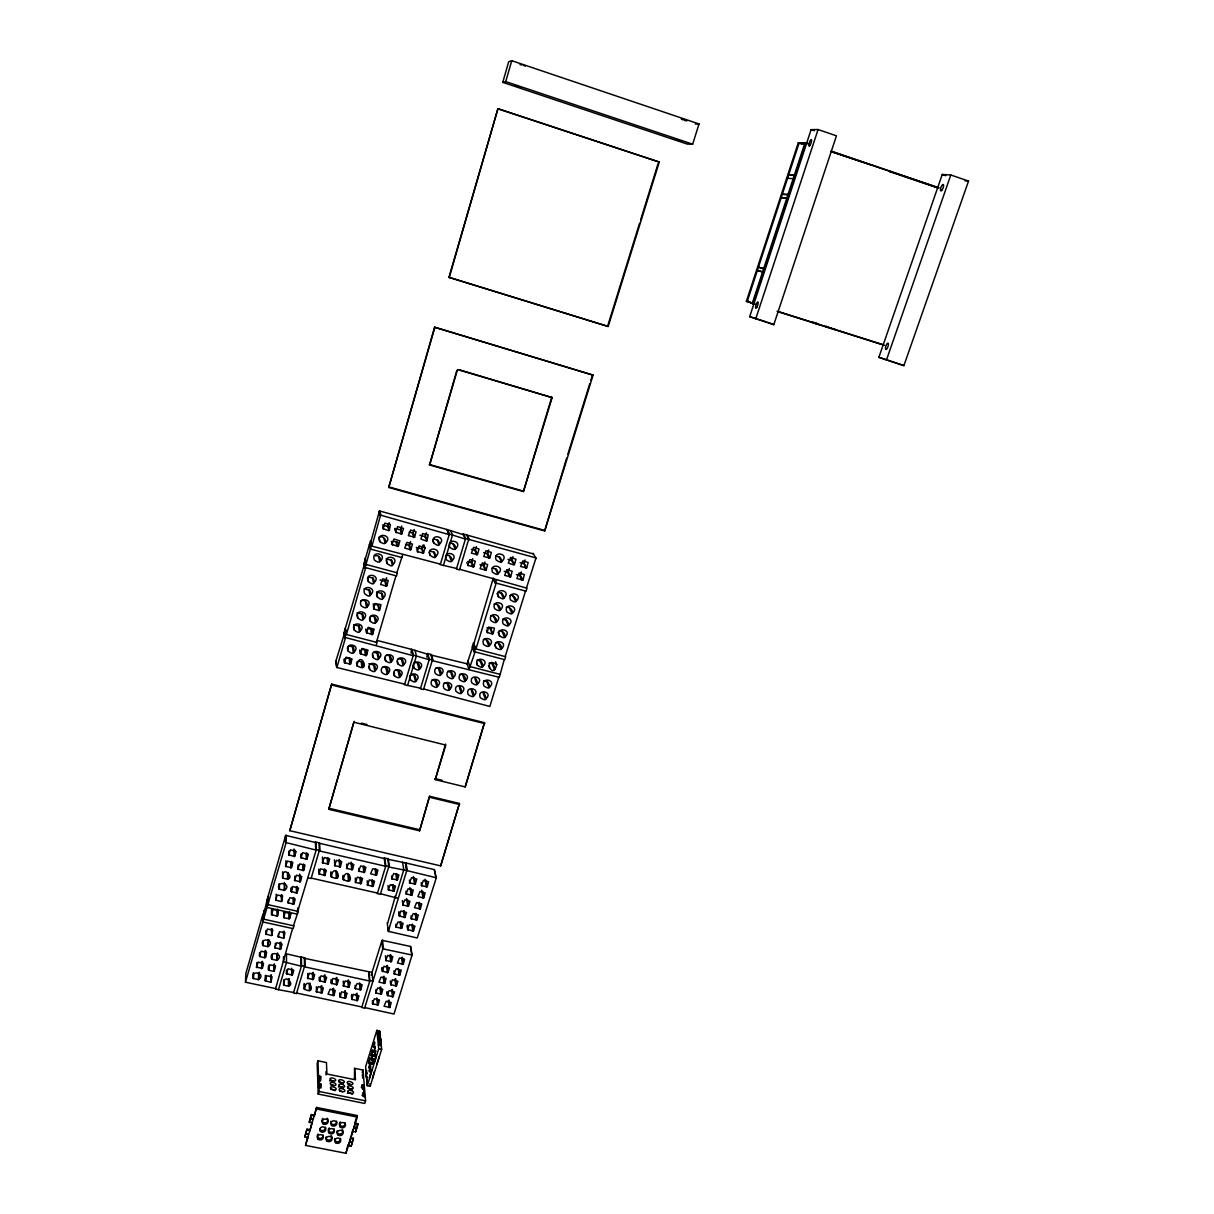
<?xml version="1.0" encoding="UTF-8"?>
<svg xmlns="http://www.w3.org/2000/svg" width="1214" height="1214" viewBox="0 0 1214 1214"><rect width="100%" height="100%" fill="white"/><g stroke="black" fill="none" stroke-linecap="round" stroke-linejoin="round"><path stroke-width="1.5" d="M284.273 882.472L284.364 890.439L285.047 883.64M283.499 956.602L283.484 961.761L301.36 966.223M283.287 938.27L277.976 936.647L279.584 931.73L284.895 932.731L283.879 938.119L283.302 931.563M283.681 985.085C283.53 969.076 299.57 990.26 283.681 985.085L283.697 979.804M283.636 917.162L285.29 912.245L291.041 913.839L289.433 918.786L284.091 917.769L283.666 912.169M284.046 937.845L284.061 931.138M284.091 917.769L284.106 912.852M387.372 995.313L392.911 996.846L394.596 991.959L389.087 990.533L387.372 995.268L386.963 991.701M390.696 984.524L396.25 986.072L397.949 981.216L392.35 979.759L390.711 984.478L390.286 980.942M392.152 544.418L398.116 546.452L399.922 540.822L393.928 539.016L392.168 544.373L391.394 541.323M395.749 532.081L401.713 534.114L403.534 528.469L397.615 526.603L395.749 532.036L394.96 529.076M282.634 878.071C281.86 861.758 299.539 883.155 282.634 878.071L282.665 871.804M399.239 915.857L404.839 917.481L406.553 912.473L400.939 910.986L399.239 915.811L398.784 912.533M280.829 948.893L282.058 944.052L276.838 942.732L274.759 947.709L280.662 949.166L280.874 942.11M281.011 901.623L275.669 899.969L277.232 895.021L282.634 896.023L281.618 901.471L281.056 895.188M281.785 901.198L281.815 894.764M280.07 949.318L280.115 942.519M276.929 953.46L277.05 960.335L277.687 953.036M278.446 937.193L278.476 933.854M284.319 890.423L279.023 889.088L278.977 883.853M279.387 889.316L279.417 884.551M276.807 916.145L271.466 914.506L273.074 909.544L278.416 910.576L277.399 915.993L276.883 909.605M277.581 915.72L277.642 909.18M275.229 948.255L275.29 943.172M276.139 900.53L276.215 894.096M268.446 966.116L268.355 969.683L269.994 964.827L275.532 965.965L273.985 971.291L273.742 964.356M274.41 970.881L274.501 963.946M276.898 960.335L272.012 959.272L272.103 954.128M270.449 982.247L265.168 980.684L266.746 975.813L272.042 976.784L271.071 982.065L270.585 975.221M271.162 935.599L265.836 933.976L267.429 929.044L272.771 930.061L271.754 935.448L271.283 928.907M271.496 914.37L271.572 909.468M271.936 915.068L272.027 910.151M271.208 981.838L271.329 974.812M272.012 959.272L271.632 955.16M271.936 935.175L272.042 928.498M268.097 939.894L268.051 946.677L268.855 939.484M273.651 971.306L268.825 970.274L268.916 965.054M264.015 910.379L263.772 918.74L267.808 904.627L267.99 896.539L264.455 911.061M268.415 904.764L268.157 895.993L285.654 835.399L315.837 842.562M259.568 952.55L259.447 956.055L261.071 951.184L266.61 952.307L265.487 957.376L265.684 950.425M265.866 933.839L265.942 930.501M265.183 980.548L265.32 975.282M266.306 934.537L266.382 931.184M267.201 899.316L267.004 907.435L297.4 914.203L297.354 910.955M265.638 981.216L265.76 975.95M265.487 957.376L264.758 957.709L264.925 950.85M263.62 919.15L263.848 910.94L262.816 921.942L293.181 928.649L293.985 925.887L263.62 919.15L262.816 921.942M262.3 968.377L256.26 967.118L258.263 962.156L263.544 963.461L262.3 968.377L262.528 961.351M268.006 946.677L263.104 945.615L263.241 940.531M262.907 914.248L245.881 973.34L245.456 982.293L262.664 922.503L263.666 913.823M261.571 968.711L261.769 961.761M253.301 972.702L253.195 978.423L258.582 979.683L259.371 972.232M264.758 957.709L259.902 956.647L260.008 953.233M258.43 979.683L258.612 972.657M380.149 1034.54L379.8 1035.679L380.179 1031.809L378.738 1031.505L378.313 1037.773L378.738 1031.505M256.731 967.664L256.898 962.459M253.544 978.636L253.756 973.385M253.089 978.089C250.145 969.561 266.261 972.96 259.143 979.258M271.557 958.772C268.552 950.167 284.774 953.582 277.611 959.91M278.917 888.754C275.927 879.953 292.301 883.64 285.032 889.999M286.428 973.567L292.134 975.146L293.773 970.274L288.022 968.757L286.443 973.522L286.443 970.001M300.951 857.645L306.732 859.345L308.417 854.261L302.62 852.653L300.951 857.6L300.905 854.504M311.239 878.117L377.539 893.079M316.156 850.104L286.246 842.653L286.307 835.171M344.897 632.069L335.899 660.993L336.9 667.518L404.657 684.15M345.55 637.532L336.9 667.518M344.412 662.48L350.315 664.377L352.075 659.005L346.157 657.199L344.412 662.434L344.108 659.521M365.217 559.275L370.316 541.444L371.272 545.966L366.127 563.812C367.842 570.049 363.062 548.819 366.127 563.812M360.361 653.724L366.264 655.621L368.024 650.158L362.076 648.458L360.361 653.678L359.83 649.869M449.21 534.661L380.574 515.146L371.909 546.133M340.239 997.18L341.498 991.853L347.143 993.295L345.246 998.227L340.284 997.195L340.102 993.659M351.711 999.152L357.295 1000.685L358.965 995.829L353.411 994.357L351.711 999.107L351.453 995.51M364.807 1007.59L393.989 1014.039L412.047 955.023L382.835 948.847L364.64 1008.136L361.711 1007.514L369.951 980.502L372.91 981.155L372 972.444L369.086 971.807L369.784 981.049L304.395 966.799M368.935 972.277L369.36 980.381M380.528 893.762L398.238 898.39M387.6 859.239L405.476 862.881L406.751 870.559L388.283 931.32L417.267 937.982L436.296 877.768L407.267 870.681L406.068 863.017L405.339 863.366M429.149 659.733L413.321 655.09L411.941 649.475L427.586 654.164M407.676 929.529L413.261 931.123L414.976 926.145L409.391 924.673L407.692 929.484L407.191 926.145M288.72 854.793L294.516 856.538L296.186 851.484L290.419 849.8L288.735 854.747L288.72 851.697M291.117 891.41L296.869 893.125L298.538 888.117L292.771 886.508L291.132 891.364L291.102 888.193M318.963 873.776L324.699 875.506L326.399 870.438L320.648 868.86L318.978 873.731L318.766 869.072M366.476 632.661L372.379 634.649L374.155 629.186L368.237 627.395L366.491 632.615L365.9 629.019M382.273 971.079L387.843 972.687L389.527 967.77L383.958 966.329L382.289 971.048L381.894 967.604M318.038 1079.231L318.25 1079.216M245.456 982.217L275.639 988.575M267.96 904.142L286.155 842.653M364.807 562.917L345.307 628.336L346.202 632.722M365.702 567.666L346.415 634.527M448.619 533.204L446.98 529.501L379.512 510.957L370.862 541.581M296.626 993.052L361.863 1006.967M413.139 655.681L344.928 637.38L344.275 631.917L345.125 628.928L345.793 634.361L344.928 637.38M384.61 858.632L318.948 843.138M423.671 688.991L489.864 706.457L498.772 677.215M385.657 866.28L319.191 850.893M463.429 534.706L447.602 529.683L449.392 534.039L440.272 564.677L456.585 568.44M465.402 539.122L449.392 534.039M459.681 569.275L526.997 588.183L526.057 591.188L495.54 582.932L493.248 578.076M395.43 895.765L387.615 923.384M493.188 578.456L473.93 643.435M496.147 583.099L475.979 648.944M533.462 554.009L467.208 535.086L469.302 539.532L535.981 557.939L526.466 588.031M356.901 665.576C371.636 674.832 360.437 648.322 356.901 665.576L356.521 662.707M331.103 876.508C345.322 885.021 334.669 860.134 331.103 876.508L330.815 871.834M304.213 988.894C318.053 997.134 307.992 972.809 304.213 988.894L304.092 983.598M425.006 547.954L419.103 545.845L417.328 551.596L423.413 553.129L425.006 547.954L423.989 544.949M343.183 879.27C357.28 887.844 346.916 862.82 343.183 879.27L342.94 876.159M319.388 980.578L325.018 982.232L326.672 977.331L321.027 975.844L319.388 980.578L319.252 977.088M331.301 983.143L336.9 984.797L338.569 979.895L332.94 978.423L331.301 983.143L331.103 979.637M318.296 1086.909L318.523 1086.909M367.235 1081.325L366.947 1082.084L367.265 1080.581M363.836 1096.121L364.094 1096.121M380.604 1042.31L380.893 1041.536L380.574 1043.038M496.738 664.589C482.428 655.09 492.414 681.934 496.738 664.589L495.6 661.767M502.763 82.355L508.696 61.732L511.762 60.7L699.021 123.949L692.663 144.193L687.306 144.102L502.763 82.355L505.737 81.611L692.663 144.193M365.065 567.499L365.945 564.419L365.065 559.715L364.185 562.75L365.065 567.499L396.508 575.922L397.403 572.871L365.945 564.419M445.538 744.076L435.234 779.616L465.19 786.915L484.507 722.694L331.695 684.089L289.782 830.695L440.667 865.87L459.438 803.456L429.574 796.247L419.558 830.801L328.766 809.298L353.593 723.149M434.566 327.203L388.738 487.451L544.676 530.958L593.069 375.141L434.566 327.203L593.069 375.141M448.937 277.323L497.937 108.653L659.248 162.054L608.184 326.49L448.937 277.323L608.184 326.49M289.782 830.695L331.695 684.089M388.738 487.451L434.824 327.537M449.241 277.581L497.937 108.653M505.737 81.611L511.762 60.7M388.647 530.7L383.108 528.682L384.868 523.173L390.438 524.509L389.299 530.518L387.494 526.345L389.254 522.642M268.719 946.252C275.882 938.847 258.263 937.329 263.104 945.615M291.572 867.464L292.847 862.547L287.536 861.121L285.427 866.25L291.36 867.767L291.512 861.287M354.139 652.024C361.544 644.755 344.23 641.311 348.008 650.962C359.814 660.765 350.102 635.802 353.335 652.449M360.239 630.992C367.705 623.723 350.269 620.187 354.093 629.914C365.809 639.793 356.233 615.255 359.435 631.432M363.73 618.928C371.302 611.674 353.608 608.032 357.66 617.911C369.375 627.426 359.572 603.555 362.94 619.368M367.25 606.818C374.747 599.443 357.113 595.968 361.119 605.756C370.923 613.252 368.024 597.379 360.588 600.793M370.771 594.678C378.298 587.424 360.801 583.661 364.61 593.57C376.325 603.464 366.552 579.913 369.967 595.118M374.307 582.492C381.788 575.026 364.215 571.551 368.161 581.415C379.936 591.081 369.906 568.046 373.502 582.932M380.513 561.065C387.994 553.432 370.285 550.124 374.398 560.003C383.199 567.242 381.621 553.736 375.338 555.936M385.87 542.612C393.488 535.268 375.885 531.459 379.633 541.429C389.679 549.047 386.037 533.963 378.965 537.21M379.982 580.019L385.308 581.339L386.689 577.697M402.077 533.705L400.741 529.425L401.728 526.072M293.955 903.929L295.169 898.982L289.949 897.677L287.855 902.7L293.773 904.202L293.879 897.48M300.495 881.516L301.74 876.584L296.489 875.203L294.38 880.317L300.313 881.789L300.359 875.233M303.773 870.256L304.972 865.233L299.767 863.928L297.658 869.087L303.591 870.529L303.621 864.064M376.249 622.205C383.67 614.8 366.325 611.446 370.118 621.113C378.859 628.624 377.736 614.178 371.165 616.469M379.77 610.111L380.968 604.618L374.944 603.57L373.578 608.942L379.072 610.581L378.738 604.951L373.002 604.071M383.305 598.001C390.756 590.611 373.442 587.136 377.129 596.863C389.133 606.803 378.616 583.145 382.501 598.441M386.856 585.831L388.222 580.474L382.759 578.835L380.574 584.465L386.598 586.195L385.748 580.914M393.093 564.464C400.62 556.923 382.926 553.478 386.993 563.402C398.92 572.932 388.177 550.564 392.289 564.905M298.174 908.178L298.219 911.426L293.469 925.766M297.688 911.304L316.308 849.618L315.989 842.076L319.009 842.774L319.358 850.331L311.088 878.541L308.053 877.843M376.158 645.469L377.038 642.464L345.793 634.361M402.775 554.51L396.857 572.72M459.044 369.693L552.173 397.615L523.416 491.579L429.574 464.992L456.692 370.953M328.766 809.298L354.124 721.344M429.574 464.992L457.526 369.557L552.173 397.615M278.476 989.759L286.504 962.414L286.489 953.825L301.209 957.315M405.537 544.449L409.346 545.298L410.605 541.672M414.611 537.241L408.344 535.632L410.62 530.048L416.038 531.732L414.611 537.241L413.185 532.84L414.186 529.486M375.536 670.34C383.017 663.193 365.672 659.718 369.451 669.293C381.545 679.127 370.892 653.542 374.747 670.781M379.041 658.428C386.401 650.962 368.98 647.866 373.017 657.442C385.126 666.896 374.155 642.085 378.252 658.868M411.03 549.456L412.426 544.054L406.963 542.37L404.763 548.091L410.772 549.821L409.649 544.919M328.357 863.867L329.662 858.951L324.396 857.524L322.271 862.653L328.19 864.14L328.008 857.737M423.565 552.871L422.002 548.379L423.003 545.056M426.372 541.034L420.894 539.077L422.639 533.583L428.193 534.873L427.04 540.852L424.824 536.573L426.584 532.9M301.527 965.676L293.469 992.961L296.459 993.598L304.532 966.329L304.335 957.709L301.36 957.057L301.527 965.676L304.532 966.329M387.919 673.512C395.187 666 378.024 663.132 381.849 672.465C390.726 680.022 389.33 664.862 382.759 667.29M391.439 661.615C398.845 654.3 381.484 651.023 385.384 660.613C394.292 667.988 392.699 653.208 386.234 655.514M340.481 866.659L341.711 861.636L336.536 860.331L334.411 865.491L340.299 866.933L340.011 860.514M400.256 676.668C407.676 669.445 390.453 666.107 394.216 675.637C403.26 683.087 401.424 668.049 394.99 670.432M403.792 664.802C411.167 657.518 394.049 654.24 397.691 663.709C410.226 673.421 398.146 648.413 403.002 665.226M436.038 556.255C443.626 548.728 425.856 545.298 430.029 555.238C442.549 564.358 429.726 542.688 435.234 556.71M439.68 544.009C447.268 536.558 429.695 532.931 433.58 542.901C446.221 552.294 433.368 530.685 438.876 544.449M313.424 979.288L314.654 974.508L309.494 973.218L307.415 978.181L313.273 979.531L313.182 972.308M410.909 652.92L411.941 649.475M413.321 655.09L404.474 684.742L420.605 688.217M352.561 869.436L353.851 864.505L348.63 863.124L346.506 868.268L352.394 869.71L351.999 863.275M407.555 685.515L416.402 655.879L414.991 650.264M443.383 565.512L452.519 534.904L450.682 530.533M322.089 992.718L323.334 987.953L318.189 986.694L316.126 991.626L321.953 992.961L321.786 985.647M416.25 680.751C423.625 673.436 406.402 670.325 410.211 679.719C422.927 689.294 410.135 663.891 415.461 681.175M419.786 668.914C427.207 661.615 409.892 658.443 413.792 667.912C422.958 675.257 420.59 660.401 414.323 662.768M452.215 560.656C459.696 553.205 442.397 549.73 446.115 559.533C455.645 566.786 452.185 553.463 446.312 555.557M455.872 548.44C463.384 541.019 446.084 537.423 449.772 547.302C459.438 554.388 455.645 541.505 449.924 543.462M426.736 657.032L427.768 653.587L430.803 654.361L432.381 660.021L423.489 689.582L420.423 688.808L429.316 659.217L427.768 653.587M361.241 883.397L362.531 878.496L357.341 877.13L355.216 882.259L361.074 883.671L360.619 877.145M364.61 872.213L365.9 867.282L360.71 865.916L358.57 871.045L364.428 872.487L363.942 866.037M465.584 538.5L456.403 569.047L459.499 569.882L468.68 539.35L466.677 534.934L463.611 534.099L465.584 538.5L468.68 539.35M333.971 995.268L335.246 990.548L330.102 989.243L328.008 994.175L333.835 995.495L333.577 988.181M354.594 1068.335L355.459 1079.807L326.93 1073.995L326.429 1062.538L317.931 1060.793L317.173 1063.358L318.22 1094.072L364.761 1103.45L365.566 1100.84L363.016 1070.05L354.594 1068.335L354.427 1079.094M373.244 886.144L374.534 881.243L369.36 879.892L367.235 885.006L373.108 886.387L372.501 879.877M376.613 874.975L377.918 870.059L372.744 868.693L370.604 873.822L376.477 875.218L375.854 868.784M467.769 561.414L471.563 562.219L472.792 558.652M471.411 549.35L475.16 550.185L476.434 546.588M318.538 1082.584L319.191 1076.165L320.633 1076.454L320.769 1080.263L319.328 1079.974L319.191 1076.165M437.662 686.229C445.068 678.975 427.859 675.803 431.698 685.242C444.567 694.681 430.985 669.157 436.873 686.654M441.228 674.438C448.679 667.275 431.577 663.861 435.234 673.406C444.597 680.796 441.729 665.909 435.553 668.246M473.885 566.559L475.281 561.172L469.924 559.548L467.724 565.314L473.688 566.847L471.821 561.87M477.572 554.373L478.999 549.016L473.612 547.347L471.411 553.114L477.345 554.707L475.463 549.805M319.935 1081.598L320.633 1076.454M319.464 1083.814L318.675 1086.424L320.132 1086.727L320.921 1084.117L319.464 1083.814L319.601 1087.698L321.057 1087.987L320.921 1084.117M349.086 986.982L350.376 982.247L345.231 980.942L343.152 985.92L348.949 987.21L348.57 979.956M385.824 865.719L377.372 893.641L380.361 894.323L388.829 866.417L387.736 858.753L384.777 858.07L385.824 865.719L388.829 866.417M309.919 1129.718L307.021 1129.141L304.82 1136.41L307.734 1137.761M314.35 1115.135L311.437 1114.558L309.221 1121.857L312.165 1123.208M304.835 1137.199L307.021 1129.141M309.236 1122.631L311.437 1114.558M318.22 1094.072L319.009 1091.447L317.931 1060.793M307.719 1136.592L305.549 1145.409L346.051 1153.3L357.28 1117.077L357.159 1115.545L316.566 1107.441L314.38 1116.288M312.119 1122.055L309.949 1130.887M305.549 1145.409L316.566 1107.441M479.97 564.738L483.749 565.542L484.993 561.976M483.627 552.704L487.406 553.508L488.65 549.942M449.848 689.34C457.253 682.101 440.06 678.975 443.899 688.368C453.323 695.652 450.242 680.659 444.096 683.012M453.429 677.564C460.88 670.401 443.671 667.063 447.48 676.577C460.561 685.895 446.221 660.811 452.64 678.004M486.207 569.912L487.633 564.571L482.277 562.917L480.076 568.668L486.025 570.201L484.022 565.193M489.91 557.757L491.336 552.4L485.979 550.731L483.764 556.498L489.712 558.045L487.679 553.159M360.907 989.516L362.151 984.736L357.083 983.507L354.989 988.424L360.71 989.82L360.452 984.251M394.155 890.924L395.476 886.083L390.301 884.687L388.161 889.786L394.004 891.167L393.245 884.627M397.539 879.786L398.86 874.884L393.7 873.534L391.561 878.648L397.403 880.029L396.614 873.579M371.196 975.085L382.015 940.289L410.62 946.495L412.199 955.555M395.263 897.707L403.761 869.877L402.532 862.198M472.868 646.349L467.056 663.785L469.029 669.506L475.069 651.918M523.416 491.579L551.717 397.16M419.558 830.801L429.574 796.247M435.234 779.616L445.811 745.077L354.23 722.315M462.003 692.45C469.378 685.349 452.534 682.04 455.978 691.358C469.257 701.055 454.567 675.257 461.214 692.875M465.599 680.705C472.974 673.497 456.009 670.265 459.62 679.673C469.211 686.927 465.706 672.298 459.681 674.468M474.462 651.751L475.372 648.792L473.323 643.268L472.428 646.212L474.462 651.751L504.796 659.688L505.707 656.728L475.372 648.792M495.54 582.932L496.465 579.913M498.499 573.251C506.132 566.088 488.802 562.234 492.489 572.173C505.935 581.172 490.289 559.335 497.694 573.691M502.217 561.126C509.759 553.705 492.398 550.215 496.192 560.033C509.743 568.911 493.794 547.635 501.412 561.566M504.28 571.354L507.983 572.173L509.273 568.607M513.674 564.92L508.317 563.053L510.593 557.499L515.95 559.184L514.387 564.662L511.185 560.261L512.961 556.619M378.207 1004.722L379.451 999.972L374.413 998.758L372.319 1003.69L377.994 1005.025L377.63 999.38M381.515 993.963L382.82 989.258L377.675 987.953L375.627 992.961L381.408 994.16L380.726 986.921M384.838 983.158L386.098 978.378L381.044 977.133L378.95 982.141L384.732 983.355L384.019 976.193M391.53 961.458L392.805 956.678L387.721 955.388L385.612 960.38L391.409 961.655L390.65 954.644M401.788 928.118L403.094 923.293L397.98 921.972L395.855 927.01L401.652 928.346L400.817 921.547M408.572 906.069L409.907 901.258L404.763 899.878L402.623 904.946L408.435 906.312L407.555 899.68M411.986 895.006L413.261 890.09L408.132 888.769L406.037 893.914L411.834 895.234L410.924 888.678M415.4 883.898L416.736 879.057L411.592 877.661L409.437 882.806L415.249 884.141L414.308 877.661M474.113 695.546C481.579 688.475 464.461 685.136 468.194 694.575C481.563 703.771 466.191 678.414 473.323 695.971M477.724 683.816C485.19 676.82 468.164 673.269 471.806 682.845C485.145 692.071 469.788 666.956 476.935 684.256M483.157 666.167C490.623 658.899 473.339 655.697 477.269 665.196C490.638 674.21 474.978 649.869 482.383 666.592M489.546 645.453C497.057 638.245 479.788 634.846 483.597 644.437C493.4 651.539 489.105 637.365 483.354 639.55M493.203 633.571L494.462 628.154L488.62 627.092L487.163 632.418L492.55 634.027L490.957 628.199L486.966 627.79M496.875 621.644C504.265 614.284 487.284 611.021 490.881 620.566C500.775 627.608 496.298 614.132 490.593 615.984M500.563 609.686C508.15 602.387 490.668 598.972 494.629 608.669C504.584 615.468 499.758 602.25 494.219 604.132M504.25 597.683C511.731 590.338 494.523 586.939 498.271 596.62C511.792 605.634 495.782 583.236 503.461 598.123M510.745 576.589L512.156 571.233L506.86 569.624L504.675 575.39L510.593 576.847L508.302 571.809M362.227 1072.599L363.016 1070.05M376.841 1030.352L365.642 1066.636L367.296 1085.665L370.194 1086.257L381.636 1049.351L379.694 1030.959L376.841 1030.352L378.722 1048.744L367.296 1085.665M362.151 1084.906L361.347 1087.486L362.774 1087.774L363.578 1085.195L362.151 1084.906L362.455 1088.73L363.881 1089.292L363.578 1085.195M367.645 1077.182L366.203 1076.894L365.975 1070.384M522.961 579.913L524.402 574.601L519.091 572.962L516.845 578.547L522.9 580.049L520.351 575.193L521.367 571.915M526.694 567.818L528.151 562.507L522.839 560.853L520.578 566.452L526.618 568L524.038 563.235L525.07 559.942M366.203 1076.894L366.689 1070.52M379.496 1038.82L379.072 1045.148L379.496 1038.82L380.953 1039.123L380.513 1045.451M380.179 1031.809L379.754 1038.076L379.36 1034.419M389.922 1007.241L391.196 1002.521L386.143 1001.277L384.049 1006.194L389.815 1007.438L389.057 1000.108M399.937 974.888L401.212 970.138L396.159 968.863L394.034 973.825L399.725 975.191L399.224 969.713M403.291 964.053L404.581 959.272L399.512 957.983L397.388 962.975L403.185 964.25L402.32 957.224M416.994 919.772L418.299 914.946L413.17 913.611L411.076 918.71L416.888 919.969L415.901 913.277M420.408 908.755L421.713 903.914L416.569 902.579L414.475 907.677L420.287 908.967L419.285 902.351M423.823 897.707L425.158 892.897L419.998 891.501L417.889 896.63L423.686 897.95L422.669 891.38M427.252 886.63L428.572 881.759L423.428 880.393L421.319 885.537L427.116 886.873L426.068 880.378M346.521 1149.916L348.19 1144.514M352.667 1130.067L350.527 1138.853M354.913 1122.813L357.159 1115.545M364.2 1092.888L364.519 1096.773L363.092 1096.485L362.774 1092.585L364.2 1092.888L363.396 1095.468L361.969 1095.18M486.192 698.642C493.567 691.464 476.662 688.292 480.258 697.625C493.794 706.897 477.891 681.509 485.403 699.067M489.819 686.927C497.254 679.673 480.076 676.577 483.946 685.986C497.406 694.985 481.442 670.067 489.03 687.367M501.67 648.64C509.136 641.28 491.882 638.185 495.782 647.654C505.722 654.558 500.972 640.582 495.373 642.722M505.343 636.773C512.794 629.383 495.585 626.257 499.44 635.787C509.47 642.661 504.493 628.852 499 630.977M509.03 624.876C516.663 617.805 499.364 614.147 503.097 623.844C516.694 632.858 500.335 609.61 508.241 625.316M512.733 612.933C520.26 605.665 503.006 602.205 506.815 611.932C516.861 618.745 511.762 605.361 506.284 607.364M516.436 600.96C523.932 593.555 506.739 590.308 510.487 599.913C520.624 606.757 515.373 593.616 509.941 595.497M348.266 1145.697L350.512 1138.474L353.38 1139.036L351.15 1146.259L348.297 1146.092M352.743 1131.22L354.989 1123.967L357.887 1124.543L355.626 1131.797L352.773 1131.615M350.451 1137.685L353.335 1138.246L351.15 1146.259M355.019 1124.361L354.943 1123.193L357.827 1123.769L355.626 1131.797M374.185 1071.901L372.44 1078.533M459.438 803.456L440.667 865.87M484.507 722.694L465.19 786.915M544.676 530.958L566.695 457.936M567.818 454.324L589.731 383.776M590.854 380.164L592.538 374.731M607.622 326.156L639.535 223.33M640.658 219.734L658.018 163.814M799.176 142.736L747.141 301.649L746.367 301.375L798.296 142.721L803.319 144.147M752.24 303.47L804.958 142.797L808.524 144.011M753.044 303.758L805.868 142.812M749.691 316.657L811.104 129.64L818.069 129.534L836.446 135.831L773.788 324.684L749.691 316.657L765.791 321.725M755.7 318.978L818.069 129.534M878.875 357.311L942.261 174.482L950.805 174.983L968.544 181.053L903.899 365.611L878.875 357.311L903.899 365.611M345.793 997.847L345.322 990.7M886.417 360.118L950.805 174.983M262.664 922.503L263.438 922.079M298.356 910.94L298.325 907.617M440.424 564.146L371.272 545.966M304.168 958.256L368.495 971.686M293.606 992.491L275.472 989.122L292.574 928.513M468.498 539.972L469.302 539.532M430.621 654.953L467.527 663.906M432.199 660.613L499.303 677.336L504.265 659.551M388.662 866.978L406.751 870.559M382.729 949.044L381.727 940.638M826.704 326.247L825.96 326.596L835.566 329.586M400.726 529.471L401.257 534.16M413.17 532.87L409.103 532.263M421.986 548.424L422.76 553.311M524.023 563.281L525.905 568.258M520.351 575.193L516.375 574.647M817.432 323.501L816.658 323.865M311.254 1118.048L311.254 1118.989M355.975 1127.26L354.534 1127.305M781.437 197.7L787.325 198.337M757.566 270.585L762.969 272.027M695.379 124.056L699.021 123.949M806.779 142.812L798.964 143.373L805.565 143.009M871.849 165.241L831.666 151.871M890.226 171.493L889.194 171.432L937.223 187.76M362.333 667.594C359.784 661.251 363.487 658.276 363.123 667.169M505.176 656.592L525.525 591.051M365.809 655.666C363.214 649.46 366.916 646.516 366.613 655.226M965.054 180.825L968.544 181.053M371.939 634.679C369.253 628.731 372.941 625.863 372.728 634.239M659.248 162.054L497.558 108.699M397.661 546.482C394.231 541.611 398.708 539.213 398.465 546.042M788.599 175.028L794.244 175.453M787.537 178.246L793.182 178.716M782.286 194.286L787.856 194.923M781.239 197.487L786.793 198.17M520.062 64.539L522.081 64.979M489.045 663.193L493.021 663.588L495.266 669.309M388.252 858.89L389.421 866.553M345.064 998.212L344.564 991.11M376.416 642.312L395.961 575.785M307.036 1129.931L309.949 1130.492M316.611 1108.974L357.28 1117.077M311.452 1115.332L314.38 1115.909M318.402 1078.76L319.843 1079.049M319.009 1091.447L365.566 1100.84M366.628 1077.956L366.871 1084.557M365.884 1073.115L367.311 1073.404M378.722 1048.744L381.636 1049.351M379.117 1035.147L380.559 1035.451M377.584 1037.621L380.468 1038.228M379.891 1042.507L381.333 1042.811M378.343 1045.011L381.242 1045.603M486.844 681.464L483.658 680.644M345.884 657.836L349.966 658.246L350.664 663.982M373.775 664.999L368.874 663.739M386.022 668.125L387.129 673.937M435.249 680.751L432.032 679.916M447.313 683.846L449.059 689.78M438.77 669.066L440.439 674.863M358.631 626.029L353.669 624.74M492.247 664.028L494.493 669.733M486.556 640.4L488.756 645.878M490.183 628.64L492.414 633.996M365.566 602.114L366.446 607.258M267.808 904.627L298.219 911.426M493.81 616.833L496.086 622.084M505.843 620.035L502.626 619.186M369.041 590.095L364.063 588.775M509.485 608.214L511.944 613.374M501.094 593.115L497.877 592.25M449.59 556.452L451.411 561.096M471.032 562.294L473.081 566.999M495.388 568.941L492.14 568.046M519.592 575.527L522.157 580.338M399.983 529.774L396.659 528.849M412.426 533.174L413.837 537.605M424.824 536.573L419.877 535.222M523.295 563.569L520.062 562.689M383.958 538.576L385.066 543.053M406.068 863.017L434.43 869.634L436.266 877.995M316.308 849.618L319.358 850.331M328.706 808.19L419.346 829.678M429.802 797.325L459.711 804.548M434.991 778.553L442.017 780.268M361.438 723.165L366.916 724.53M331.771 685.015L484.841 723.665M358.221 661.008L361.499 661.842M410.818 674.483L414.05 675.318M377.205 640.461L411.409 649.338L412.457 652.874M500.214 674.407L469.924 666.547L467.951 660.856M429.316 659.217L432.381 660.021M349.298 646L352.606 646.85M361.651 649.171L364.944 650.021M373.958 652.358L377.235 653.193M398.465 658.671L401.728 659.521M447.632 671.357L450.849 672.192M367.705 628.397L370.998 629.262M477.056 660.067L480.258 660.902M357.128 612.797L362.091 614.087M376.492 592.068L381.439 593.388M681.358 118.866L684.438 119.761M684.681 120.353L686.092 120.732M369.208 577.151L372.531 578.031M386.143 558.85L391.12 560.2M401.88 557.575L370.376 549.047L369.435 544.494M393.108 541.065L396.432 541.975M416.296 547.377L421.243 548.728M430.302 551.202L433.595 552.097M382.501 524.979L387.494 526.345M433.899 539.062L437.192 539.972M495.813 556.042L499.06 556.923M507.953 559.366L511.185 560.261M758.416 267.232L763.667 268.689M390.362 487.345L544.236 530.29M757.384 270.373L762.62 271.86M429.331 464.431L523.006 490.972M411.774 954.887L410.469 946.45M435.856 877.297L434.293 869.588M385.233 865.582L384.185 857.934M746.367 301.375L755.396 304.228M777.886 311.391L883.595 344.822M777.081 311.406L884.353 345.353M412.699 654.923L411.318 649.308M831.833 151.34L939.196 187.851M830.831 151.295L938.179 187.806M798.296 142.721L801.817 143.92M811.104 129.64L814.397 130.763M942.261 174.482L945.767 175.696M533.037 553.25L536.178 558.592M462.989 533.917L464.962 538.333M816.02 322.924L810.982 321.862L817.25 324.047M814.382 322.939L820.178 324.973M753.833 304.046L747.354 301.026L752.847 303.667M523.765 65.526L525.359 66.087M681.54 119.291L683.027 119.822M767.567 322.287L773.788 324.684M788.463 195.135L788.068 194.286L782.575 194.225M685.91 120.307L686.866 120.854M764.183 268.84L758.689 267.186M794.533 175.408L788.872 174.983M511.974 559.821L514.478 564.48M507.513 572.234L509.941 577.029M513.158 596.362L515.647 601.4M486.875 553.599L489.105 558.197M493.066 578.683L495.342 583.539M497.027 593.479L498.575 596.802M483.233 565.618L485.403 570.352M474.674 550.246L476.768 554.813M497.437 604.997L499.758 610.111M502.201 631.811L504.554 637.213M498.119 632.479L499.698 635.924M466.813 562.522L468.134 565.648M498.575 643.557L500.881 649.065M494.902 645.044L496.04 647.79M453.217 544.358L455.068 548.88M446.98 529.501L448.77 533.872M486.45 630.036L487.542 632.706M488.544 665.621L489.652 668.474M473.506 642.676L475.554 648.2M472.246 646.789L474.279 652.343M432.791 540.109L433.884 543.083M476.495 662.495L477.527 665.333M425.628 536.148L427.191 540.579M429.195 552.279L430.257 555.344M462.883 675.288L464.81 681.13M416.781 548.91L417.753 551.945M408.86 545.359L410.226 549.896M431.41 654.528L433.003 660.173M394.99 528.394L396.219 532.779M427.161 653.42L428.709 659.065M388.298 525.905L389.451 530.26M391.834 542.112L392.623 545.116M379.77 510.973L380.832 515.161M417.555 663.603L418.997 669.354M378.965 511.413L380.012 515.616M382.865 526.421L383.578 529.319M413.382 665.211L414.08 668.079M386.522 560.413L387.266 563.554M379.314 538.697L380.012 541.687M409.877 677.002L410.544 679.931M384.944 581.354L386.052 586.271M378.677 556.831L379.709 561.505M397.448 661.114L398.055 663.967M370.953 541.611L371.59 544.631M398.238 671.266L399.467 677.093M370.498 540.837L371.454 545.344M393.943 672.92L394.535 675.834M376.826 593.752L377.493 597.106M389.497 656.364L390.635 662.055M377.949 605.376L378.965 610.551M385.142 657.942L385.688 660.78M425.021 879.24L426.493 887.055M373.32 605.801L373.973 609.246M367.857 578.334L368.464 581.582M374.458 617.334L375.445 622.645M364.018 563.357L364.883 568.106M421.182 882.836L421.759 885.962M421.637 890.211L423.064 898.132M369.83 617.805L370.452 621.325M418.527 902.761L419.649 909.18M413.291 876.523L414.627 884.323M372.804 654.756L373.275 657.578M415.142 913.702L416.235 920.197M409.361 880.104L409.877 883.231M409.907 887.525L411.212 895.416M405.567 864.975L406.068 868.04M366.34 629.778L366.947 633.389M412.532 924.188L413.595 930.759M410.985 915.887L411.516 919.135M411.774 924.598L412.836 931.168M405.962 891.182L406.462 894.339M406.538 898.481L407.813 906.494M369.329 666.623L369.784 669.506M407.358 925.189L408.116 930.121M404.186 910.621L405.173 917.116M402.335 900.621L403.063 905.416M403.427 911.046L404.414 917.526M357.386 614.542L357.918 618.047M395.855 873.989L396.781 880.211M398.966 911.593L399.679 916.464M360.285 650.628L360.831 654.376M400.074 921.957L401.03 928.528M391.561 876.007L392.001 879.118M392.486 885.052L393.382 891.349M401.561 957.634L402.532 964.462M395.84 924.188L396.295 927.466M353.927 626.545L354.427 630.127M387.964 885.537L388.617 890.257M356.764 662.025L357.356 666.334M398.238 968.408L399.178 975.312M395.673 978.727L396.583 985.707M388.268 928.331L388.692 931.639M394.034 970.836L394.474 974.281M394.929 979.137L395.825 986.117M387.205 922.716L388.268 930.956M389.891 955.069L390.771 961.867M392.365 989.425L393.245 996.482M390.696 981.61L391.136 985.1M391.621 989.835L392.486 996.891M387.327 965.434L388.177 972.323M347.887 647.441L348.342 651.174M375.096 869.209L375.854 875.4M345.307 628.336L345.96 633.769M349.177 658.686L349.875 664.422M385.43 955.737L386.052 960.835M386.583 965.843L387.418 972.748M382.471 940.228L383.487 948.62M387.387 992.369L387.812 995.89M388.313 1000.503L389.163 1007.65M344.108 632.509L344.746 637.972M382.304 968.271L382.714 971.716M383.275 976.602L384.094 983.568M371.742 880.287L372.47 886.569M344.397 658.853L344.882 663.132M379.982 987.331L380.771 994.372M367.159 880.772L367.675 885.476M363.183 866.447L363.836 872.638M375.687 989.835L376.067 993.356M376.704 998.014L377.448 1005.146M379.299 1056.392L377.008 1063.798M372.395 1000.579L372.759 1004.13M359.845 877.555L360.482 883.822M358.722 868.435L359.025 871.531M335.899 660.993L336.46 666.759M355.232 878.026L355.672 882.73M351.089 862.152L351.787 869.861M369.951 1083.677L370.194 1086.257M359.541 982.9L360.163 989.941M348.676 874.399L349.222 880.651M347.917 874.824L348.448 881.076M346.582 864.125L346.961 868.754M357.022 993.219L357.629 1000.321M356.279 993.629L356.87 1000.746M355.141 985.404L355.429 988.924M362.379 1074.405L362.683 1078.032M363.426 1087.107L363.866 1092.554M343.259 875.294L343.623 879.968M351.741 994.403L352.151 999.729M339.146 859.391L339.708 867.084M347.811 980.366L348.342 987.392M357.827 1123.769L357.887 1124.543M336.718 871.652L337.143 877.889M335.838 870.514L336.384 878.314M343.243 981.109L343.592 986.375M334.457 859.816L334.867 865.961M353.335 1138.246L353.38 1139.036M339.677 992.991L339.89 996.527M331.255 872.532L331.543 877.206M336.809 977.422L337.234 984.417M336.05 977.831L336.475 984.842M345.96 1151.722L346.051 1153.3M327.234 858.161L327.598 864.292M332.818 988.591L333.213 995.677M331.528 980.305L331.726 983.81M324.715 868.905L325.048 875.127M323.941 869.33L324.275 875.552M322.423 857.038L322.727 863.169M319.601 842.911L319.965 850.468M325.018 974.872L325.352 981.868M324.259 975.282L324.593 982.278M319.206 869.77L319.419 874.444M325.944 1071.659L326.08 1074.936M315.382 841.939L315.701 849.481M321.042 986.056L321.331 993.143M319.677 977.756L319.813 981.246M316.384 986.815L316.581 992.126M312.438 972.718L312.666 979.713M306.884 852.865L307.066 858.966M306.125 853.275L306.292 859.391M309.98 983.112L310.177 990.169M309.221 983.522L309.418 990.594M312.135 1122.434L312.165 1123.603M307.734 973.446L307.87 978.681M302.847 864.489L302.999 870.681M304.926 957.831L305.124 966.45M304.532 984.266L304.638 989.562M301.315 853.685L301.406 858.268M307.719 1136.987L307.749 1138.155M299.57 874.095L299.721 881.941M300.769 956.936L300.935 965.54M298.037 864.929L298.128 869.573M297.111 886.372L297.218 892.745M296.353 886.797L296.444 893.17M294.774 850.058L294.85 856.158M294.79 876.129L294.85 880.833M293.985 848.965L294.076 856.583M293.12 897.905L293.181 904.354M291.542 887.297L291.572 892.062M292.422 969.561L292.468 974.781M290.753 861.712L290.799 867.889M291.648 968.226L291.694 975.191M289.691 911.866L289.721 918.421M289.16 850.877L289.175 855.46M288.917 912.291L288.947 918.846M289.22 978.651L289.251 985.692M288.279 872.487L288.295 878.754M288.31 900.044L288.31 903.262M288.462 979.061L288.492 986.117M287.506 872.912L287.521 879.179M286.883 970.684L286.899 974.159M285.897 860.605L285.897 866.781M285.548 835.596L285.548 843.093M347.325 1093.253A2.974 1.426 16.2 0 1 352.318 1094.269M339.692 1091.174A2.974 1.426 16.1 0 1 342.576 1091.75M329.571 1080.885A2.959 1.411 15.9 0 1 333.455 1081.143M331.012 1089.413A2.989 1.442 15.9 0 1 334.988 1090.764M339.176 1082.311A2.959 1.411 16 0 1 343.122 1083.632M348.054 1088.457A2.959 1.411 16.2 0 1 351.999 1089.793M338.418 1087.046A2.974 1.426 16.1 0 1 343.395 1088.048M330.8 1084.967A2.974 1.426 15.9 0 1 333.683 1085.544M347.765 1084.041A2.944 1.411 16.2 0 1 350.618 1084.633M331.088 1135.5A3.02 2.625 -11.2 0 1 329.707 1139.976A3.02 2.625 -11.2 0 1 326.065 1136.896M334.245 1128.899A3.02 2.64 -11.2 0 1 330.542 1132.283A3.02 2.64 -11.2 0 1 329.222 1127.912M327.158 1118.231A3.02 2.656 -10.9 0 1 327.143 1121.994A3.02 2.656 -10.9 0 1 322.878 1122.146A3.02 2.656 -10.9 0 1 322.909 1118.382M325.549 1127.184A3.02 2.64 -10.9 0 1 323.41 1130.507A3.02 2.64 -10.9 0 1 319.737 1128.777M342.151 1129.445A3.005 2.64 -11.5 0 1 340.77 1133.937A3.005 2.64 -11.5 0 1 337.128 1130.841M323.167 1134.953A3.02 2.64 -10.9 0 1 319.479 1138.337A3.02 2.64 -10.9 0 1 318.159 1133.967M336.627 1121.114A3.02 2.64 -11.3 0 1 333.698 1124.574A3.02 2.64 -11.3 0 1 330.83 1121.341M345.307 1122.829A3.02 2.64 -11.6 0 1 341.604 1126.228A3.02 2.64 -11.6 0 1 340.299 1121.842M340.512 1138.368A3.005 2.625 -11.5 0 1 337.598 1141.797A3.005 2.625 -11.5 0 1 334.73 1138.595M306.656 1133.709L308.113 1133.997L306.656 1133.709M311.072 1119.126L312.529 1119.414L311.072 1119.126M350.102 1142.222L351.544 1142.511L350.102 1142.222M354.594 1127.745L356.036 1128.034L354.594 1127.745M378.328 1035.026L378.677 1033.888L378.328 1035.026M379.087 1042.371L379.451 1041.233L379.087 1042.371M375.278 1046.62L373.836 1052.219L375.278 1046.62M375.703 1050.899L374.246 1056.529L375.703 1050.899M372.44 1050.186L370.998 1055.755L372.44 1050.186M372.85 1054.465L371.408 1060.065L372.85 1054.465M373.275 1046.529C374.079 1051.779 376.173 1034.085 373.275 1046.529M373.259 1058.79L371.803 1064.405L373.259 1058.79M369.238 1070.809C369.982 1076.378 372.212 1058.107 369.238 1070.809M370.027 1057.986L368.601 1063.555L370.027 1057.986M370.422 1062.311L368.98 1067.895L370.422 1062.311M366.643 1073.055L366.294 1074.451L366.643 1073.055M363.532 1087.759L363.168 1089.14L363.532 1087.759M318.963 1087.441L319.297 1086.302L318.963 1087.441M318.69 1079.747L319.024 1078.624L318.69 1079.747M371.742 1069.838L369.526 1077.941L371.742 1069.838M376.325 1055.072L374.109 1063.191L376.325 1055.072M514.706 85.375L520.609 87.454L514.706 85.375M675.06 139.049C672.131 138.973 689.992 143.844 675.06 139.049M348.221 1092.145A2.974 1.426 16.3 0 0 353.228 1093.161A2.974 1.426 16.3 0 0 350.558 1090.415A2.974 1.426 16.3 0 0 348.221 1092.145M339.541 1090.4A2.989 1.426 16.1 0 0 344.548 1091.401A2.989 1.426 16.1 0 0 341.908 1088.655A2.989 1.426 16.1 0 0 339.541 1090.4M330.42 1079.762A2.959 1.411 15.9 0 0 335.398 1080.764A2.959 1.411 15.9 0 0 332.788 1078.062A2.959 1.411 15.9 0 0 330.42 1079.762M330.845 1088.639A2.989 1.426 15.9 0 0 335.868 1089.641A2.989 1.426 15.9 0 0 333.243 1086.909A2.989 1.426 15.9 0 0 330.845 1088.639M347.644 1083.267A2.944 1.396 16.2 0 0 352.591 1084.269A2.944 1.396 16.2 0 0 349.966 1081.568A2.944 1.396 16.2 0 0 347.644 1083.267M339.04 1081.507A2.959 1.396 16 0 0 344.002 1082.524A2.959 1.396 16 0 0 341.392 1079.823A2.959 1.396 16 0 0 339.04 1081.507M347.932 1087.683A2.959 1.411 16.2 0 0 352.91 1088.685A2.959 1.411 16.2 0 0 350.254 1085.969A2.959 1.411 16.2 0 0 347.932 1087.683M330.633 1084.178A2.974 1.411 15.9 0 0 335.625 1085.179A2.974 1.411 15.9 0 0 333.015 1082.463A2.974 1.411 15.9 0 0 330.633 1084.178M339.298 1085.938A2.974 1.411 16.1 0 0 344.275 1086.94A2.974 1.411 16.1 0 0 341.65 1084.223A2.974 1.411 16.1 0 0 339.298 1085.938M322.939 1123.694A3.035 2.656 -10.9 0 0 327.992 1122.313A3.035 2.656 -10.9 0 0 324.32 1119.187A3.035 2.656 -10.9 0 0 322.939 1123.694M320.557 1131.494A3.02 2.64 -10.9 0 0 325.61 1130.113A3.02 2.64 -10.9 0 0 321.938 1127.002A3.02 2.64 -10.9 0 0 320.557 1131.494M329.267 1133.208A3.02 2.64 -11.2 0 0 334.305 1131.827A3.02 2.64 -11.2 0 0 330.648 1128.716A3.02 2.64 -11.2 0 0 329.267 1133.208M337.962 1134.923A3.02 2.64 -11.6 0 0 342.985 1133.527A3.02 2.64 -11.6 0 0 339.343 1130.431A3.02 2.64 -11.6 0 0 337.962 1134.923M318.189 1139.278A3.02 2.64 -10.9 0 0 323.228 1137.897A3.02 2.64 -10.9 0 0 319.555 1134.786A3.02 2.64 -10.9 0 0 318.189 1139.278M331.65 1125.424A3.02 2.656 -11.3 0 0 336.703 1124.027A3.02 2.656 -11.3 0 0 333.031 1120.917A3.02 2.656 -11.3 0 0 331.65 1125.424M326.885 1140.978A3.02 2.64 -11.2 0 0 331.923 1139.597A3.02 2.64 -11.2 0 0 328.266 1136.501A3.02 2.64 -11.2 0 0 326.885 1140.978M335.565 1142.678A3.02 2.625 -11.5 0 0 340.588 1141.297A3.02 2.625 -11.5 0 0 336.946 1138.201A3.02 2.625 -11.5 0 0 335.565 1142.678M340.345 1127.138A3.02 2.64 -11.6 0 0 345.383 1125.757A3.02 2.64 -11.6 0 0 341.741 1122.647A3.02 2.64 -11.6 0 0 340.345 1127.138M941.594 190.537A3.445 1.093 -69.1 0 0 943.551 184.938A3.445 1.093 -69.1 0 0 940.88 187.624A3.445 1.093 -69.1 0 0 941.594 190.537M886.508 349.162A3.293 1.077 -70.9 0 0 888.375 343.774A3.293 1.077 -70.9 0 0 885.916 345.944A3.293 1.077 -70.9 0 0 886.508 349.162M809.723 145.726A3.505 0.88 -70.6 0 0 811.605 139.989A3.505 0.88 -70.6 0 0 809.283 142.857A3.505 0.88 -70.6 0 0 809.723 145.726M757.035 306.96A3.354 0.865 -71.9 0 0 757.9 301.937A3.354 0.865 -71.9 0 0 755.624 306.459A3.354 0.865 -71.9 0 0 757.035 306.96"/></g></svg>
